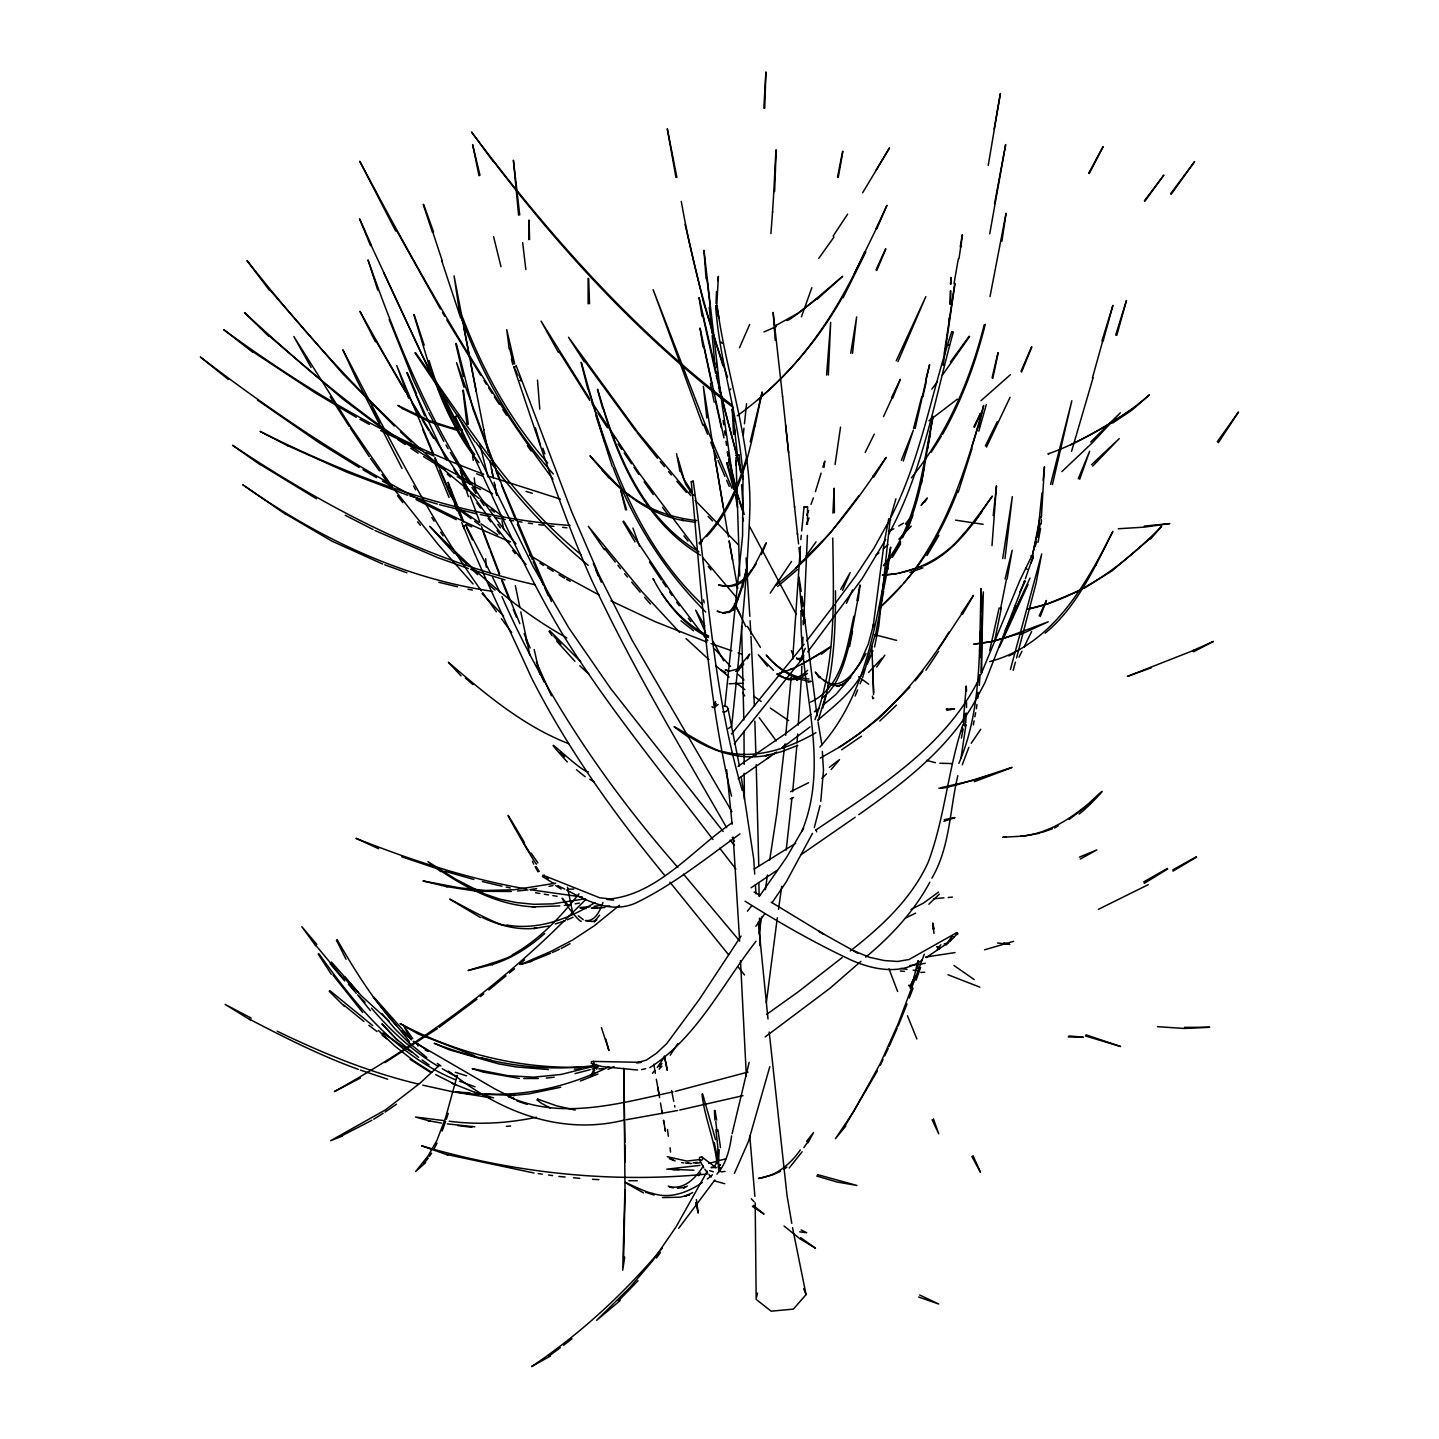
<?xml version="1.0" encoding="UTF-8"?>
<svg xmlns="http://www.w3.org/2000/svg" width="1439" height="1439" viewBox="0 0 1439 1439"><rect width="100%" height="100%" fill="white"/><g stroke="black" fill="none" stroke-linecap="round" stroke-linejoin="round"><path stroke-width="1.5" d="M744.143 773.229L744.431 799.311M744.143 764.433L743.999 731.192M791.414 650.68L792.691 653.99M873.545 694.677L872.682 665.466M807.405 535.344L803.646 622.368M807.477 524.462L807.567 507.05L805.624 506.708L804.041 507.032L801.703 530.937M835.501 590.799C835.627 630.21 833.829 670.16 822.748 708.222M981.722 631.019L981.758 672.319M950.963 284.167L951.017 277.475L950.442 284.22M973.861 426.843L980.553 413.173L974.509 427.275M980.553 650.59L980.75 629.814M625.174 1189.783L623.609 1257.722M979.635 651.885L980.966 588.551L981.812 609.902M950.855 290.84L950.621 304.187M842.894 151.455L838.235 177.537M980.948 672.409L983.359 591.933L981.2 612.294M980.679 657.551L982.261 611.575M457.278 1075.329L445.64 1117.563L437.024 1140.156L428.318 1155.553L415.619 1171.58L425.656 1162.586M821.453 654.223C848.362 633.304 808.628 662.857 790.065 669.567M832.929 513.129L834.152 488.199L834.404 512.698M949.848 304.259L950.298 290.894M622.997 521.566L635.013 541.945M731.534 796.181C706.765 693.166 701.315 586.878 691.26 481.741L693.256 481.22C707.592 584.522 712.665 689.731 742.146 790.335M764.739 108.123L765.908 71.95L763.821 108.195M703.725 1167.784L699.444 1159.708L699.516 1157.478L701.656 1156.848L716.208 1167.82M776.179 149.998L774.632 191.441M826.598 375.057L830.663 322.354L828.324 375.039M801.523 675.125L801.847 666.149M802.584 645.949L802.944 637.225M455.713 343.579L463.376 376.55M717.827 280.731L718.385 276.396L716.838 304.366M966.217 712.935L965.677 723.08M980.049 632.153C979.078 676.564 976.703 722.036 958.842 763.389M1043.167 480.23L1044.444 466.74L1041.332 517.824M773.804 191.729L775.945 150.07M948.949 324.441L949.326 317.641M755.007 425.98L762.166 391.966L750.223 441.845M318.774 953.553L318.774 953.553C354.947 1004.278 396.337 1055.471 455.587 1079.808M993.216 515.63L996.472 485.86L991.993 545.615M624.688 1257.056L622.709 1270.259L624.994 1187.481L623.914 1068.691M772.527 212.396L773.858 191.045M800.426 546.334L792.691 659.188M801.235 679.424L798.249 725.13M924.27 954.219L898.08 1023.938L880.398 1063.313L853.813 1111.286L835.429 1138.681L845.826 1126M797.062 742.902L797.656 734.016M1041.17 523.994L1041.476 519.569M1118.319 528.743L1144.167 527.16L1169.763 523.58L1144.239 526.098M978.79 681.223L979.24 674.585M949.722 941.646L957.834 933.209L956.701 932.67L909.052 959.507L897.558 961.468L884.212 960.533L869.498 957.313L853.183 950.549L857.824 953.122L818.647 931.249L823.81 934.145L771.196 902.181M918.406 960.91L917.632 968.537M979.275 685.414L980.085 674.801M770.908 233.622L772.581 211.641M796.9 745.132L792.691 791.684M964.814 713.636L963.806 724.087M791.198 676.978L785.712 735.293M966.54 691.08L966.253 685.971L963.177 722.468M411.104 1039.731L403.118 1024.838L412.741 1038.706M716.964 1174.17L718.691 1171.688L719.122 1166.777L714.212 1142.368M716.496 291.559L716.028 303.611M1041.98 492.965L1038.059 530.667L1032.231 555.976M800.857 539.625L801.289 535.272M969.562 336.6L942.329 375.219M1002.713 558.566L1012.319 496.635L1004.98 558.656M1193.668 651.723L1213.491 641.398L1192.643 650.662M743.279 434.902L743.981 428.21M744.449 423.75L746.571 403.693M786.198 850.125L791.936 798.213M1150.588 538.959L1161.633 526.35C1124.525 564.178 1080.401 597.887 1027.554 609.273L1048.347 603.553L1080.509 590.17M852.5 353.436L856.637 316.94L850.701 353.292M568.621 743.657C522.987 725.958 485.141 693.76 448.41 662.282L461.038 675.862M767.311 666.203L758.371 654.853L773.516 670.34M784.813 744.089L776.808 813.647L769.649 860.198M850.413 677.085L860.36 662.264L868.383 643.827L873.707 623.95L873.113 626.702L884.319 541.712L888.78 518.849L890.201 518.76L878.761 626.235L874.552 647.01M943.103 365.452L954.92 284.005M858.13 600.729L860 584.989L856.924 600.639M724.896 706.153L742.578 535.92L743.01 476.345L743.082 479.007C740.114 420.476 719.59 364.625 715.687 306.129L717.108 305.662C725.958 373.115 750.456 438.104 749.935 506.726C747.525 580.097 739.268 653.144 731.678 726.119L728.404 728.53M228.441 379.5L200.345 356.998C296.164 430.243 398.405 496.383 510.575 541.819M944.11 354.156L954.848 283.285M960.838 246.968L962.457 234.845M977.423 696.638L978.016 692.267M976.415 708.69L976.973 704.462M977.836 698.131L978.394 693.904M765.35 889.698L767.437 874.984M777.312 917.758L766.339 1002.641M964.544 723.943L965.929 725.004L960.928 758.605M707.34 1171.166L675.862 1227.179L652.694 1260.798L629.76 1287.635L596.627 1320.318L620.155 1300.586M1040.163 516.943L1032.698 554.429M778.499 909.376L781.737 886.298M1040.577 528.419L1038.023 542.251M835.07 464.545L840.538 427.113M759.108 933.839L761.627 916.931M958.986 258.714L960.784 246.483M887.737 569.484L890.687 547.126C876.171 616.144 869.12 692.159 819.906 747.039M1001.922 241.176L1006.077 213.188L990.014 296.578M998.162 352.951L992.838 378.295M726.677 827.731C679.658 745.636 630.714 664.368 590.925 578.442C560.491 509.82 538.078 438.068 513.813 367.125L516.349 366.136L571.571 511.475L598.966 574.791L632.045 640.121L731.911 811.722M883.294 565.671C917.992 523.652 922.273 467.585 933.048 416.375L921.464 483.63M994.115 129.186L1000.357 93.589L988.251 165.377M994.547 203.726L1005.663 144.53L989.726 233.82M417.94 1046.135L418.227 1044.372L416.77 1043.815M564.214 920.798C496.293 988.431 417.868 1044.714 334.424 1091.571L360.434 1078.027M960.245 246.735L962.259 234.755M958.302 259.002L954.021 283.627M1040.307 523.814L1037.753 537.107M889.482 148.127L862.591 192.844M963.177 728.925L961.396 738.117M726.641 462.818L733.656 489.062M820.032 805.57L814.294 827.623M820.77 801.343L823.486 770.261L822.335 751.284M924.306 465.966C920.366 490.735 914.035 515.468 902.523 537.862M1007.048 579.162L1012.193 550.256L1005.088 579M731.606 1135.857C729.843 1148.538 726.695 1161.489 718.942 1171.958M597.707 389.339L597.707 389.339C615.478 451.127 640.787 517.195 698.868 551.803M857.464 601.61C851.78 630.048 848.722 659.889 833.972 685.468M875.272 636.344L883.636 591.411M544.626 933.533C529.3 947.24 511.726 958.482 491.994 964.634L493.127 964.256C427.905 980.75 510.593 959.831 512.284 954.794C539.013 940.081 560.131 917.416 578.964 893.817M824.061 467.315L824.781 461.128L822.874 467.045M925.583 380.436L929.594 364.661L915.114 428.552M973.322 724.914L974.095 720.849M974.869 716.802L975.642 712.737M662.336 1248.171C624.328 1293.211 580.708 1333.701 531.657 1366.528L550.4 1356.042M819.241 677.823L815.247 672.067L820.356 677.409L819.457 676.654C825.95 683.021 835.843 689.047 844.747 683.543L842.301 684.478L850.665 677.769M883.6 589.792L887.719 568.189M957.834 775.675C949.668 809.941 950.118 847.049 931.896 878.168M1079.484 857.104L1096.806 849.927L1080.257 859.065M927.346 449.67L930.511 433.175M741.876 588.299L736.102 604.848L732.379 610.514L733.728 609.165L729.519 612.384L722.72 612.798L727.63 611.863C740.15 611.557 754.738 527.897 742.686 587.49M849.568 646.597L852.518 631.433M837.498 177.141L842.624 151.311M1000.555 608.823L1006.329 579.899M1050.578 484.403L1071.839 400.744L1052.395 484.637M885.83 249.019L876.711 270.568M828.109 687.051L828.774 683.849L827.155 690.216M853.849 616.198C847.013 646.92 842.552 687.087 810.517 702.142M1001.364 608.013L994.673 640.607M532.43 861.242L533.707 864.173M756.626 1297.294L757.49 1293.085M961.63 731.444L962.547 727.127M999.152 607.816L989.708 650.662M943.894 821.363L954.992 817.568L944.254 819.672M1010.394 669.531L1041.71 553.907L1036.026 583.407L1016.546 657.983M749.161 1062.324L732.091 1133.716M918.028 960.658L913.621 978.952L910.239 985.499L908.549 985.391L912.29 986.92L910.042 987.981L914.97 975.534M974.347 781.665C1072.918 744.754 948.697 791.162 938.84 788.14M922.777 397.074L926.428 380.939M755.061 425.153C747.021 464.995 735.149 506.276 706.567 536.567M992.083 377.809L997.929 352.807M889.158 520.702C920.384 461.631 930.709 394.826 951.683 331.959L953.23 332.283C934.469 400.168 922.885 471.434 888.834 533.887M808.034 1142.782L813.539 1132.493L806.559 1141.379M288.645 446.288L260.063 431.358C357.052 480.014 461.074 517.752 570.078 525.451M604.38 549.698L588.407 526.422L641.866 591.555L679.586 632.387M875.236 634.401L862.591 677.733M438.931 1065.651L420.044 1083.171L385.436 1109.883L330.592 1140.731L342.338 1136.108M826.076 694.461L818.125 720.669M921.805 396.48L913.549 428.534M978.52 427.221L983.646 405.492C963.375 479.187 938.965 556.767 878.797 608.247M595.458 1065.094L592.166 1073.602L590.404 1075.041M250.674 1020.161L225.096 1004.368L251.213 1018.128M378.601 848.74L355.955 838.325C411.014 860.18 467.675 878.815 526.17 888.942M1157.55 1026.673L1184.207 1028.471L1209.731 1027.266L1184.495 1027.356M739.124 455.156L735.905 455.479L739.124 455.156L740.563 472.082M933.12 929.126L932.742 923.047L934.091 928.857M1013.164 670.376L1015.412 662.12M643.575 1192.931C601.988 1169.547 643.755 1192.589 652.173 1193.201C669.387 1199.478 687.986 1192.409 702.322 1182.516M985.283 324.315C975.714 362.592 962.025 399.988 942.545 434.38M1103.101 341.169L1112.905 305.392L1101.932 340.917M769.811 1066.677L748.478 1141.361L734.412 1173.397M984.186 324.836C970.39 379.968 947.24 433.391 911.373 477.856M1092.381 378.115L1102.562 341.493M1116.772 335.359L1126.449 300.517L1115.657 335.089M595.548 1067.594L596.412 1064.446M978.808 431.16L986.273 404.593M1093.1 377.72L1071.551 451.414M890.669 516.889L895.939 498.739M715.669 704.84L716.118 703.347M821.111 473.125L815.427 491.688M619.525 905.275L594.253 925.781L572.362 940.153L551.137 951.305L520.72 964.472L531.746 961.324M971.649 447.673L978.214 426.376M971.991 448.662L958.248 492.192M446.342 1119.29L448.231 1113.354M746.337 458.375C737.272 489.674 722.846 520.27 699.012 543.061M1020.737 634.419L1048.24 621.81L1005.375 637.729L990.266 641.812L973.753 644.168L991.921 641.614L1021.168 633.088M588.389 771.79C580.978 772.905 528.491 719.158 567.308 761.951M973.484 523.472C1016.222 461.253 974.239 523.148 963.968 533.239C944.506 558.26 913.909 573.783 882.287 575.132L896.785 573.675M1035.073 546.658L1036.62 541.891M873.437 698.383L873.797 698.149M903.242 461.074L913.333 430.207L901.39 460.282M509.19 348.94L506.744 329.693L514.694 364.031M1025.359 578.766L1033.256 556.227L1032.051 555.4L1019.963 580.187L980.912 674.531M805.228 648.359L801.091 658.181L796.828 658.81L801.379 660.177L799.67 661.203L803.861 655.213M814.996 719.626C836.527 661.706 833.577 598.822 832.767 538.114M1079.718 479.241L1089.629 451.252L1078.261 478.755M550.471 1108.12L541.568 1103.389L537.287 1100.116L537.646 1099.108L556.389 1105.746L575.186 1110.099M916.085 980.193L920.6 967.494M801.415 316.85L811.848 287.692M454.364 553.529L429.793 526.314C471.219 568.315 514.856 609.165 566.822 637.909M811.02 504.334L813.341 497.948M442.097 1131.09L445.712 1121.269M519.731 214.897L513.399 160.233L518.598 215.166M1031.817 347.015L1021.618 371.999M492.696 160.898L471.524 131.992C547.288 232.992 631.577 328.722 732.433 405.456M602.941 902.433C600.117 910.239 595.53 921.733 585.385 920.564L592.4 921.536L596.735 919.791L594.109 921.931L599.613 915.186M962.259 764.775L968.825 747.417M907.451 529.552L912.974 515.054M1033.256 556.227L1032.86 557.253L1030.918 555.904M978.844 694.192L984.96 682.662L1015.232 605.315M1023.866 582.867L1024.658 580.816L1014.315 607.708M909.304 998.018L913.063 988.125M402.039 468.484L356.53 379.41L342.806 349.767C385.958 431.826 427.383 515.216 481.381 590.889M260.081 464.671L232.542 445.281C325.412 507.068 425.71 560.401 535.362 584.81M337.41 940.171L336.546 940.404L337.41 940.171C354.803 970.48 373.528 1000.375 397.038 1026.349M594.757 1070.148L591.213 1076.102L592.616 1075.347M898.098 1026.115L907.056 1003.954M1095.816 565.419L1112.851 531.387C1085.636 585.097 1052.449 645.05 989.636 661.652M745.906 626.702L734.502 603.589L740.761 615.46M1005.213 630.336L1028.004 584.576L999.529 646.902M855.126 696.026L857.626 689.929M860.108 683.831L861.763 679.766M1079.07 814.024C1086.409 809.384 1120.01 773.588 1089.719 802.62C1069.914 819.385 1046.926 834.116 1020.377 836.203M957.78 490.789C944.973 524.03 927.957 556.156 904.016 582.777M1040.307 616.414L1046.441 600.459L1039.174 615.874M285.839 514.478L242.777 484.727C317.389 537.431 401.607 578.298 492.768 591.375M688.166 736.93C645.679 706.945 711.819 752.093 723.691 751.734C755.565 759.774 788.374 748.658 815.913 732.685M407.273 372.575L416.483 393.692M896.245 360.775L925.835 296.596L897.954 361.639M344.964 976.883L358.491 992.712M1030.9 563.225L1033.238 557.72M806.38 524.228L809.042 517.986M1144.401 200.776L1163.881 175.072L1144.832 201.298M806.649 515.198L808.664 510.521M867.285 663.991L872.933 650.77M1020.971 371.388L1031.583 346.799M761.393 554.501C776.251 520.252 752.813 571.769 750.888 570.456C744.7 581.716 731.246 588.875 718.547 584.971L726.623 586.285M596.663 1069.159L597.851 1066.425M892.63 398.333L900.328 379.32L891.443 397.794M739.484 347.734L749.647 324.495M876.873 228.729L886.964 205.291L876.117 228.477M889.122 1046.477L897.199 1028.148M846.438 603.427L852.5 589.954M413.838 314.601L432.491 376.55M875.973 269.992L885.579 248.821M883.492 416.644L891.928 398.261M747.489 658.9L749.737 654.043L737.236 669.135L729.591 671.114L725.148 669.944L727.882 670.7M480.482 917.56C400.474 869.75 501.438 930.421 506.636 924.989C537.61 930.601 568.873 918.855 594.847 902.631M1014.711 610.963L1030.036 578.046M700.002 1165.374L666.797 1169.17L693.958 1170.195M880.344 1065.166L882.988 1059.572M884.733 1055.83L888.241 1048.347M842.517 590.35L850.161 572.614L840.718 589.414M1010.07 397.308L986.488 447.097M715.615 701.405L714.068 704.786M403.675 409.431L397.883 405.438L429.829 420.818L450.335 427.401L462.333 429.703M876.621 228.082L854.244 273.806M812.459 833.433L786.108 882.143L772.113 902.613M1167.677 868.994L1144.275 883.366M1023.92 647.298L1031.637 631.541M985.337 445.982L997.335 421.537M865.828 251.987L843.074 297.783M1019.801 592.113L1025.198 581.194M864.785 251.645C839.603 307.604 805.408 360.416 757.651 399.754M865.199 452.44L874.264 434.128M946.88 710.362L954.561 708.815L946.214 709.175L947.474 709.175M718.691 1171.688L720.705 1167.659L718.942 1170.195M1018.992 657.191L1021.96 651.255M918.658 1297.043L938.714 1304.022L919.683 1295.01M929.864 882.179C914.071 911.373 891.173 936.141 865.702 957.169M1085.402 1035.972L1120.603 1046.495L1086.013 1034.821M877.376 1070.958L844.765 1126.413M434.434 1148.142L437.042 1143.16M1089.251 173.615L1103.101 146.634L1088.621 173.256M816.686 1176.023L836.814 1181.959L856.924 1185.466L817.46 1174.602M469.546 1093.856L455.839 1091.967L470.067 1092.867M976.811 698.041C950.046 747.686 903.98 782.726 858.795 814.672M702.664 1094.018L715.561 1139.76M268.373 335.953L244.504 312.605C292.189 356.602 341.367 399.251 394.844 436.143M311.112 367.431L293.808 336.492L350.432 426.358L392.092 486.562M885.758 539.463L861.961 578.928L807.765 651.795M888.079 522.681L873.959 548.205L855.791 575.762L835.591 603.031M884.841 655.141L876.711 667.048M1096.266 564.286C1082.776 589.594 1067.666 614.813 1045.128 633.16M375.381 341.78L359.966 311.328C408.964 399.61 460.822 487.084 526.044 564.502M588.119 278.5L588.119 303.881M759.612 895.993L786.378 857.698L803.574 828.109L801.829 831.472C831.184 760.637 798.753 684.334 801.091 610.999L801.757 609.884L803.664 611.107L817.064 715.867M715.039 706.297L714.086 707.556L718.169 704.498M979.222 678.686C944.847 747.543 877.232 788.59 815.661 830.141M965.929 725.004L965.191 726.263L962.961 724.537C947.959 769.451 944.865 817.532 928.335 861.907C911.696 898.763 881.639 926.5 850.305 950.927M415.493 352.645L415.493 352.645C466.218 423.606 512.86 499.387 581.536 554.986M926.95 555.562L938.912 535.362M677.895 1043.509L670.214 1055.201M864.389 669.387C854.19 690.504 835.411 705.092 818 719.986M876.153 170.054L889.32 147.983M962.601 614.129L973.448 595.386L961.288 613.482M842.678 296.704C816.615 343.381 780.622 384.375 737.29 415.763M702.844 425.242L653.144 289.653L705.146 424.307L731.947 488.163M715.057 1110.476L716.64 1120.082M892.324 555.364L900.58 541.837M892.378 557.361L900.652 543.834M866.008 653.594C858.148 667.3 842.391 693.778 823.756 680.251L824.817 681.133M950.657 938.318L947.096 943.067L944.11 944.02M906.48 524.713L908.297 521.799M756.194 563.89L746.265 578.766L747.183 577.687L742.974 581.32M664.512 1056.856L657.245 1067.504M931.249 452.206L941.412 436.161M252.509 352.087L223.711 329.639C303.881 388.368 390.005 440.172 483.702 474.186M344.497 1006.437L329.243 991.309L329.747 990.518L372.755 1025.629M1068.26 1036.943L1083.315 1037.195L1068.889 1035.954M873.815 477.064L886.136 457.458L872.664 476.615M962.331 612.87L938.192 649.547M462.89 390.275L466.973 424.505M833.109 236.104L847.589 214.213M925.925 670.232L938.552 651.327M949.092 631.973C920.762 677.607 884.553 719.068 838.577 747.561M440.784 871.602L427.923 861.655L455.659 879.175L484.439 893.871L499.801 899.141L516.223 902.541L533.797 904.304L552.504 903.872L585.133 898.799M770.225 593.102L791.558 561.426M741.067 936.034L699.3 999.475L666.779 1043.563L656.382 1053.33L646.381 1060.075L636.344 1062.917M1218.329 442.708L1238.511 412.004L1217.25 441.827M429.38 1156.362L431.592 1153.107M703.311 1166.04C695.972 1177.839 683.489 1190.988 668.2 1186.132M803.879 1147.656L808.502 1140.875M756.051 941.232C722.414 984.258 696.908 1037.537 649.852 1067.63M971.199 743.297L980.768 729.285M924.701 502.067C934.379 488.037 913.423 515.27 924.378 501.474M807.567 507.05L804.041 507.032M805.984 556.066L816.021 541.855M675.97 177.555L667.3 128.808L676.924 177.483M714.823 1180.034L678.686 1228.312M755.871 926.266L764.793 913.729M818.737 258.408L834.044 236.967M873.401 476.021C845.538 516.385 814.744 555.274 775.549 585.313L776.898 584.27M423.642 204.392L433.571 232.021M950.424 361.998L969.149 336.222M1171.202 194.283L1194.622 161.564L1170.555 193.797M799.688 1231.838L806.667 1232.737L801.109 1229.913M656.436 1257.992L660.375 1252.649M581.428 362.484L581.428 362.484C605.135 450.029 634.905 540.686 702.628 604.776M315.735 945.783L301.776 926.644L316.778 944.398M429.973 1121.107L415.475 1117.042L443.284 1120.513M885.237 564.897L891.137 556.947M802.135 1151.758L789.202 1168.018M835.591 683.237L829.17 691.853L821.957 698.293M829.35 767.311L839.549 759.612L831.202 769.505M529.588 239.522L529.048 220.023L528.779 239.576M981.812 511.816C966.163 533.365 948.751 555.202 923.568 565.941M859.029 495.556L830.141 533.114L795.479 568.315M483.162 1072.073L472.172 1068.637L507.697 1075.635L533.527 1077.181L561.174 1074.447L596.627 1065.526M659.422 1066.839L661.958 1063.475M931.788 389.124L937.059 382.18M834.278 604.758L806.721 640.859M718.403 1167.083L720.22 1164.709L718.295 1167.982L719.194 1149.779M804.077 644.294L731.462 733.998M784.057 1226.028L799.868 1238.745L815.463 1248.189L800.714 1237.648M447.151 886.784L422.958 880.938L459.437 887.827L485.68 890.453L514.245 889.752L555.634 883.186M803.771 656.939L734.268 743.783M424.037 1163.431L428.282 1157.999M625.587 509.91L620.821 490.303L626.667 509.91M905.419 523.94L909.736 518.598M915.15 680.863L922.903 671.24M940.872 944.721L939.217 946.772L936.663 946.826L939.415 948.985L937.257 949.632L940.261 947.348M269.129 289.959L246.986 260.567C315.95 347.536 391.75 429.865 479.223 498.578M743.783 663.937L737.721 670.934L739.034 669.639L735.671 671.383M747.381 911.193L751.482 906.156M667.228 1156.686L686.709 1161.057L698.652 1159.708M698.455 1175.681L700.703 1172.929M881.837 658.289L868.49 672.553M652.407 1073.35L654.799 1070.472M800.282 1149.977C790.335 1164.295 776.251 1175.915 758.515 1178.487L773.337 1174.602L780.496 1171.346M457.584 415.493L455.336 416.806L457.584 415.493L473.503 445.712L533.275 566.822L568.729 627.764L610.712 688.597L723.151 831.454M847.841 680.503L835.753 694.587L822.766 705.326M717.108 305.662L715.687 306.129M723.907 705.973L727.145 706.747L728.152 709.211L726.173 711.514L722.684 711.927M465.858 525.145L463.448 526.494L465.858 525.145L490.573 573.172M752.435 1206.44L764.019 1214.084L753.317 1205.414M901.3 585.889L880.668 606.97M956.701 932.67L955.892 933.587L957.744 934.451M792.529 1227.629L806.056 1294.632L793.393 1309.094L771.196 1311.199L756.177 1299.399L755.187 1202.878M997.533 942.995L1009.764 944.362L1003.864 942.779M593.57 1074.465L594.757 1073.116M729.627 390.239L730.85 388.854M449.148 1049.751L434.182 1043.257C484.727 1062.791 539.553 1072.703 593.641 1065.615M699.642 544.014L702.412 541.046M638.017 1280.692L618.284 1301.108M909.88 687.158L879.283 718.007L862.681 731.192M898.871 539.193L911.229 526.134M707.179 1174.026C611.215 1183.47 513.885 1173.091 421.519 1145.768L447.835 1155.031M659.152 1069.141L661.958 1066.209M1090.69 442.025L1120.333 412.777L1091.841 443.266L1061.874 471.596M939.325 894.159L928.821 904.214M1092.669 466.11L1119.272 438.589L1091.481 464.743M565.761 919.269L585.943 899.339M584.288 361.765L568.495 337.248L637.495 431.862L690.774 495.61M693.256 481.22L691.26 481.741M821.831 778.373L826.49 773.876M879.787 721.029L896.443 705.182M449.4 488.199L448.087 482.227L463.826 521.943M592.688 1064.212L593.965 1063.025L593.264 1061.406L591.573 1061.604L591.213 1063.349L602.096 1066.587L637.603 1070.022M705.614 632.764L695.649 610.118L704.786 625.821M418.389 1034.101L400.078 1023.561C459.437 1055.039 526.998 1071.102 594.235 1066.515M786.827 319.926C784.813 328.488 889.392 234.413 817.172 299.222M781.971 747.83L785.982 744.143M883.294 548.889L887.971 544.608M1150.696 537.97L1112.023 570.869L1084.286 588.191M519.569 964.328L524.587 959.885M980.966 400.726L1010.484 374.626M465.013 486.562L460.282 470.049L467.891 490.033M860.918 961.342L830.141 988.143L765.206 1036.907M516.349 366.136L513.813 367.125M536.549 864.155C534.067 863.202 482.209 770.728 524.623 842.912M408.586 398.117L396.786 365.632L433.337 453.501M1070.688 444.849C1098.497 430.819 1126 415.457 1149.491 394.79L1131.953 410.115L1112.635 423.084M777.6 586.482L797.602 569.43M798.987 577.237L801.217 591.357M1091.32 802.53L1069.159 819.421M609.273 478.126C558.08 419.325 624.688 495.43 627.404 493.541C647.172 509.316 671.743 517.86 696.71 520.576M971.883 1156.506L980.463 1172.317L972.998 1155.571M488.846 989.978L505.988 975.84M509.424 972.998L514.55 968.753M670.52 1152.117L670.142 1147.8M707.34 1178.991L712.413 1174.818M395.617 230.995L359.732 161.204C418.083 270.694 478.521 379.662 552.954 479.241M807.603 670.268C799.832 678.938 786.09 681.906 776.79 673.848L788.446 679.73L799.131 679.082L796.666 680.251L807.405 673.452M464.06 387.325L456.559 362.718L502.103 485.591L551.461 601.574M409.342 1041.35C364.589 986.183 357.016 978.106 411.464 1039.57M774.056 754.09L776.646 752.003M571.985 1338.738L563.62 1345.267M817.118 298.557L798.213 313.108L775.279 325.826L776.161 325.412M938.516 892.108L923.388 903.152L910.995 909.502M581.266 921.23C577.794 922.291 549.644 881.729 568.639 905.886M732.415 822.568C692.986 849.154 656.778 896.011 606.682 899.213L611.593 899.123L599.577 897.756L542.935 875.146L542.485 876.495L554.195 883.798M476.885 999.296L439.129 1027.356M480.302 996.633L483.72 993.971M601.412 1027.59L608.949 1050.578L605.873 1039.192M739.952 833.918C706.099 858.31 673.11 885.003 635.39 903.188C611.071 913.639 587.724 901.318 566.534 890.004M928.982 420.8L957.331 399.161M1196.511 857.14L1173.037 871.117M875.991 555.166L878.977 552.9M543.564 877.304L544.302 875.128M810.085 726.857L781.899 748.01M842.193 957.565L797.746 992.191L766.573 1014.423M890.849 519.839L888.547 519.983M548.781 1356.258L560.311 1347.713M783.823 1169.385L786.899 1167.119M774.758 753.352L738.153 778.877M810.948 714.266L785.208 733.89L738.081 766.303M814.384 711.765L819.528 708.006M947.941 942.923L926.086 957.601M855.234 817.226L801.163 854.622M385.076 1112.095L396.409 1104.235M861.026 732.523L841.185 746.139L820.284 758.119M841.653 749.791L861.547 736.156M766.393 758.947L770.063 756.446M695.595 1202.59L698.257 1213.095L696.404 1199.568M751.05 887.773L776.97 870.361M872.394 696.152L872.825 698.778M437.402 1028.597L385.04 1062.63M1131.899 409.306C1105.602 427.095 1077.937 443.284 1047.934 453.987L1049.193 453.483M932.094 1119.722L938.732 1133.842L933.425 1118.858M589.199 398.171L541.064 321.149L558.332 352.303M795.641 843.308L754.216 869.012M373.744 1119.236L383.188 1113.282M821.489 652.874L802.171 664.009M898.727 526.044L903.458 523.148M915.636 913.153L905.491 918.046M377.755 290.12L368.006 259.883C403.496 360.829 446 461.451 515.989 543.798M1054.499 828.019L1058.169 825.914M808.574 782.726L790.533 791.684M1143.627 881.927L1167.425 868.401M479.007 175.792L472.622 144.602L479.996 175.234M706.081 278.752L703.959 250.242L720.381 392.487L734.627 490.339M922.291 959.975C901.138 975.282 873.491 969.94 851.258 960.119C814.582 942.905 779.29 922.759 745.024 901.174M1172.785 869.893L1196.421 856.709M371.91 1120.262L341.079 1136.198M370.56 245.727L359.606 218.854L371.478 245.367M561.174 948.481L570.042 943.714M1008.865 655.932L1014.387 653.126M1148.25 884.661L1098.407 909.34M687.446 1185.988L683.399 1188.002L685.648 1187.121L677.445 1188.272M702.016 316.184L699.066 297.549L725.382 412.471L743.136 477.982M537.646 1099.108L537.287 1100.116M608.805 1066.839C570.33 1085.672 527.286 1096.572 484.277 1093.748M803.664 611.107L801.091 610.999M741.571 582.543L735.275 585.475L728.53 586.554M608.031 1069.357L614.057 1066.587M676.564 453.753L679.963 471.416M692.699 1192.571L685.216 1196.025L689.677 1194.712L680.179 1197.194L662.534 1197.572M552.36 952.51L559.411 949.29M567.308 919.809L572.974 917.237M888.493 531.261L893.871 528.832M763.929 331.959L776.215 326.635M1193.812 650.32L1127.349 676.42L1151.344 667.75M550.597 953.32L530.397 961.45M790.227 798.879L793.483 797.512M706.873 418.065L703.347 386.3L713.42 448.374M580.421 1080.977L597.994 1073.998M839.387 685.558L837.192 686.403L844.747 683.543M797.782 745.384L781.215 751.752L765.224 755.817L768.192 755.169C740.491 760.853 712.719 751.572 689.497 736.678M791.882 668.919L778.949 673.614L780.855 672.948M921.715 566.606L898.763 573.244M459.832 313.972L454.076 275.91L476.219 391.462M909.934 572.47L922.903 567.829M1042.016 832.426L1052.413 828.756M555.274 923.982L565.437 920.672M592.131 1069.033L597.887 1067.18M702.916 346.781L700.02 328.056L723.961 437.87M990.967 774.812L974.743 779.974L941.124 787.673M717.234 1161.129L708.69 1163.467M984.546 949.83L1013.65 941.304M748.064 1072.037L675.233 1091.374M808.106 682.266L811.218 681.402C793.159 679.694 777.6 668.739 766.268 655.087C776.988 667.948 792.098 677.463 809.006 679.01M733.548 434.254L732.199 408.874L733.764 421.573M742.956 1095.673L679.73 1110.045M574.952 1073.62L590.206 1069.663M719.356 1160.482L725.886 1158.845M560.742 1087.236L529.192 1093.838L513.345 1095.403L514.964 1095.403L470.553 1093.856M953.23 332.283L951.683 331.959M641.56 1069.627L645.697 1068.637M673.038 1091.859C619.31 1103.389 560.976 1120.639 508.075 1096.41L514.083 1098.659L494.638 1088.783L418.227 1044.372M536.531 1117.24C507.877 1123.265 478.252 1125.064 449.184 1121.215M956.413 784.561L958.158 784.201M549.068 886.37L552.954 885.579M575.186 903.872L579.377 903.044M946.035 944.991L950.388 940.225L951.97 935.746L953.733 937.131M677.625 1110.494L626.289 1119.74M1039.929 833.163L1023.956 836.077L1002.695 837.246L1006.293 837.12M549.176 925.961L533.851 928.533L536.477 928.119C517.608 930.529 498.991 925.421 482.047 917.345M605.567 906.57L609.794 905.868M602.168 905.167L593.983 906.318M530.128 889.59L536.693 888.565M925.511 957.079L955.028 952.564M775.243 340.377L773.139 312.389L782.6 396.768M909.754 965.605L925.295 963.321M624.238 1120.082C562.955 1135.335 503.686 1113.246 455.461 1075.958M725.094 1171.382L721.263 1171.886L718.709 1169.907M590.458 1075.85L591.483 1075.724M693.13 1162.874L697.213 1162.352M637.909 1062.737L641.039 1062.36L593.264 1061.406M546.244 1078.081L554.249 1077.163M559.879 905.886L532.376 906.912L535.074 906.93C500.898 905.779 469.887 890.075 441.953 871.62M564.322 905.401L568.765 904.933M695.505 1163.234L699.822 1162.784M517.518 890.993L527.933 889.932M580.133 907.523L589.954 906.714M933.497 898.763L944.002 897.846M948.211 897.486L952.42 897.109M604.848 907.523L592.31 908.387M574.377 1069.195L581.068 1068.691M591.285 907.991L597.401 907.541M951.809 763.587L939.883 763.246M506.384 1126.323L510.647 1126.035M920.834 972.458L924.737 972.224M538.456 1078.495L523.76 1078.513M729.105 683.777L743.01 683.255M511.313 891.478L479.079 891.299M598.768 1068.889L602.977 1068.745M568.405 889.14L573.729 889.122M672.733 1169.655L679.19 1169.637M628.825 1180.699L637.279 1180.735M715.831 1167.587L710.992 1167.533L714.23 1167.047L717.521 1160.428L717.899 1147.62L715.938 1129.741M474.834 1126.809L447.367 1123.895M548.511 1069.555L516.151 1066.929L498.56 1063.871L450.047 1050.002M685.432 1162.964L689.083 1163.162M592.49 1179.296L598.93 1179.638M687.446 1163.27L691.529 1163.521M580.223 908.063L586.267 908.531M475.23 891.011L446.288 886.568M558.854 1176.436L565.131 1177.012M573.513 1177.768L579.809 1178.325M606.934 899.465L613.626 900.095M900.274 970.983L904.483 971.397M913.117 970.174L919.179 970.821M538.798 524.695L543.133 525.163M549.608 525.883L553.943 526.368M562.595 527.322L566.912 527.807M519.353 1078.387L483.936 1072.217M582.453 897.055L530.343 889.752M457.764 1125.568L471.794 1127.313M490.825 1097.777L452.08 1091.643L422.742 1085.168M724.788 1183.703L714.302 1180.879M534.013 1173.019L446.576 1154.456M538.15 1173.576L542.287 1174.152M548.493 1175.015L552.63 1175.591M681.636 1162.622L683.687 1162.928M955.55 520.145L983.143 524.318M509.46 520.198L513.651 520.846M517.842 521.494L522.033 522.123M528.329 523.094L532.52 523.724M695.559 522.375L681.87 520.216L683.453 520.522C650.842 514.802 623.411 494.35 602.06 469.905M519.893 380.454L521.368 380.687L518.957 375.147M535.596 892.792L539.913 893.493M544.212 894.195L548.529 894.896M552.846 895.598L557.145 896.317M900.85 968.393L907.056 969.418M427.995 1120.639L441.503 1123.086M467.999 589.199L472.334 590.026M476.111 513.705L439.417 504.657M480.284 514.532L490.699 516.637M494.854 517.464L505.269 519.569M506.15 887.054L510.323 887.917M669.261 1187.013L673.254 1187.877M482.425 881.585L501.977 886.208M456.882 430.243L429.164 421.663L403.55 409.072M438.805 582.291L457.512 586.788M480.896 1057.647L490.861 1060.075M935.44 762.688L926.536 760.368M874.121 634.545L896.623 640.391M418.497 1084.107C369.355 1072.415 322.57 1053.168 277.223 1031.223M473.827 879.481L444.813 871.189M719.392 611.809L717.108 611.179L724.878 613.41M709.553 1170.662L713.366 1171.778M560.437 499.135L489.818 476.543M481.076 1094.18L493.631 1097.885M409.899 495.897L437.312 504.046M526.008 491.383L532.358 493.289M694.102 495.484L689.515 491.742M470.607 569.322L504.981 579.899M466.686 1075.868L455.264 1072.271M438.679 869.192L401.787 856.817M516.925 1100.997L527.268 1104.415M731.893 650.788L711.19 643.647M738.099 652.856L742.236 654.223M360.362 1070.076L387.703 1079.232M645.787 1192.301L654.043 1195.072M474.726 1055.74L419.415 1034.461M407.795 495.268L346.997 472.244L288.124 445.856M699.444 1159.708L701.53 1160.446L702.898 1158.683L701.656 1156.848M468.52 568.585L437.222 557.451L375.057 530.523M459.491 1081.211L475.086 1086.805M384.699 564.79L406.913 572.812M546.316 877.844L548.205 878.545M707.035 642.118L655.213 621.702L610.945 600.854M675.143 1160.931L669.279 1158.611M947.995 974.743L979.869 987.154M358.257 1069.357C320.717 1055.722 284.958 1037.753 249.613 1019.244M476.633 473.773L482.767 476.183M670.394 1158.773L673.506 1160.014M474.798 1092.327L479.241 1094.108L451.846 1083.207L455.695 1084.736L435.639 1074.591M425.296 1050.128L427.851 1051.172M382.684 564.052L331.851 541.1L285.282 513.777M421.897 450.641L380.598 430.585M425.926 452.44L433.984 456.037M456.271 519.677L416.123 499.639M465.948 524.174L471.74 526.872M457.08 1077.235L442.259 1068.763M599.146 595.009L565.581 576.841L529.462 555.094M557.702 885.561L564.754 889.122M492.588 493.847L445.928 468.79L396.678 437.366M345.252 515.288L373.061 529.516M474.816 486.562L480.68 489.602M356.296 417.292L314.907 392.667L252.419 351.44M360.038 419.343L369.391 424.451M382.324 481.058L391.714 486.22M566.498 579.233L570.222 581.284M449.274 1072.379L456.739 1076.534M457.224 476.777L470.913 484.529M721.137 670.052L725.85 672.715M589.72 779.308L593.857 781.647M708.707 636.02C689.371 626.541 673.542 611.125 661.688 593.282M708.456 637.549C683.615 625.174 665.681 602.689 653.018 578.514L653.9 580.115M359.138 467.477L317.983 441.971L257.527 400.132M363.006 469.744L376.532 477.676M316.508 498.793L259.56 464.078M754.108 891.982L759.81 895.382M411.446 1052.017L382.774 1033.022M438.661 1066.587C412.849 1051.441 390.868 1030.81 371.478 1008.181M539.877 563.171L543.69 565.491M547.504 567.793L553.206 571.265M558.926 574.737L564.646 578.208M423.606 456.649L436.377 464.509M440.028 466.758L445.496 470.139M410.061 1059.338L430.117 1072.145M555.4 885.417L561.138 889.086M431.826 1072.415L413.748 1060.849L395.257 1046.405L378.259 1030.414M480.986 523.796L497.75 534.876M505.197 539.805L508.92 542.269M397.919 439.632L405.258 444.543M410.781 448.248L418.119 453.177M770.261 708.024L788.68 720.597M457.152 507.337L479.151 522.519M414.27 1041.458L428.3 1051.154M954.003 965.515L974.203 979.581M437.312 1063.403L440.946 1065.957M448.177 1071.048L451.792 1073.602M700.397 555.166C647.622 523.58 620.353 465.714 603.355 408.982M382.252 428.588L343.381 399.466L268.625 335.485M753.892 696.26L761.159 701.495M382.09 1035.289L387.271 1039.03M418.623 1057.359L395.725 1038.418L381.929 1023.831L397.812 1040.649M422.113 1059.895L429.092 1064.986M858.579 676.762L868.706 684.209M456.703 508.003L471.021 518.598M474.6 521.26L479.978 525.235M712.989 707.646L711.927 706.621M480.878 499.927L503.488 517.159M491.005 509.46L494.494 512.122M363.995 1021.546L343.813 1005.052M368.87 1025.305L377 1031.547M578.262 915.762L583.227 919.647M405.762 1034.749L409.162 1037.429M413.227 1041.26L418.191 1045.182M680.953 620.767L693.58 630.786M729.141 677.139L715.597 665.555M736.138 682.698L744.88 689.659M733.53 407.795C641.74 337.571 562.757 252.185 492.858 160.484M576.445 769.757L585.133 776.718M463.916 487.911L467.243 490.609M470.553 493.325L473.881 496.023M409.036 1042.843L426.771 1057.503M465.355 678.039L472.981 684.586M389.052 1021.078L361.207 995.626L331.438 962.043M588.245 565.383C545.273 530.092 508.453 487.947 476.255 442.744M488.72 584.594L495.07 590.098M435.549 463.844L438.895 466.758M447.277 474.061L450.641 476.975M708.941 659.62L686.007 638.52M589.055 674.333L579.773 665.735M580.654 661.58L549.734 630.696M401.895 1030.828L408.37 1036.782M400.492 431.88L411.374 442.025M471.488 568.837L477.712 574.683M559.897 752.381L564.646 756.86M738.171 674.405L743.999 679.999M454.742 552.594L466.866 564.43M738.513 544.949L695.145 500.412M411.788 1045.523L395.815 1029.802L381.785 1013.452M394.322 426.034L342.356 373.277L269.489 289.509M358.671 995.842L365.074 1002.156M503.65 616.072L482.029 593.641M708.132 516.385L712.521 520.918M730.58 666.491L714.805 649.043M751.284 1198.795L754.144 1201.799M574.934 661.328L556.695 641.164M708.905 1174.548L711.19 1176.994M705.686 611.989C664.764 571.157 633.16 521.404 613.032 467.225M473.053 583.964L438.499 544.913L394.772 490.051M796.612 657.821L798.195 659.566M560.904 644.222L553.907 636.326M739.268 940.548L683.453 874.103M348.364 984.204L354.264 990.841M644.546 597.275L650.428 604.02M738.045 599.361L703.077 557.972M676.834 481.346L686.403 492.372M547.719 462.998C510.215 420.674 482.731 370.327 462.71 317.659M343.939 979.204L315.159 944.524M330.161 963.77L344.766 981.02M677.895 867.483C606.556 786.036 545.489 695.954 501.977 596.591M624.706 573.747L627.512 577.093M631.703 582.129L640.121 592.202M657.497 458.286L637.063 432.617M660.267 461.631L664.422 466.614M668.577 471.614L671.347 474.942M553.331 473.989C512.914 428.948 482.731 375.579 461.721 318.972M721.083 342.068L722.162 343.363M708.276 566.534L711.028 569.898M362.754 1012.516L332.913 974.976M703.563 635.426L707.79 640.571M382.396 1007.75L390.886 1018.11M417.616 521.835L420.368 525.253M357.609 994.781L370.453 1010.664M730.059 840.106L734.178 845.233M697.717 551.209L639.402 473.503L591.519 401.769M604.632 548.673L615.262 562.037M617.907 565.365L620.569 568.711M512.626 550.364L515.216 553.637M728.62 954.794L669.908 882.125M737.901 966.576L744.539 974.994M691.17 490.555L684.083 479.529L677.805 457.8M683.903 535.848L687.932 540.992M700.757 631.973L675.287 598.354L623.591 521.098M776.269 740.905L759.216 717.683M664.584 875.272C614.057 813.772 567.416 748.766 531.387 677.589C508.669 627.26 483.954 577.794 463.448 526.494M712.971 839.495C661.238 771.466 606.556 705.29 561.552 632.458C520.36 563.638 490.087 488.972 455.336 416.806M719.752 848.237L735.905 869.102M688.292 618.248L690.864 621.594M397.47 495.664L402.794 502.679M474.708 454.508C453.069 426.825 439.039 393.998 429.056 360.523M511.726 632.53L501.42 618.752M691.098 492.246L686.007 484.763L680.899 471.794M635.804 430.945L584.953 361.405M478.989 462.656C458.501 437.312 443.878 407.741 433.499 376.964M662.462 507.265L669.153 516.259M488.109 518.4L490.681 521.835M497.103 530.433L499.675 533.869M344.155 977.117L356.278 993.36M480.32 500.286L484.08 505.449M497.894 524.354L500.394 527.789M676.69 602.239L679.262 605.801M704.804 1169.205L707.772 1173.343M644.096 481.795L653.252 494.548M482.641 592.634L496.419 611.791M548.961 631.325L552.126 635.75M370.543 458.465L379.41 470.913M381.947 474.474L389.537 485.141M465.912 487.281L468.341 490.753M476.867 502.859L480.536 508.057M527.358 445.694L531.045 450.983M531.009 853.021L537.916 862.914M618.086 444.093L621.756 449.472M624.202 453.033L631.541 463.772M633.987 467.351L638.88 474.492M662.659 581.788L666.131 586.878M669.603 591.969L671.923 595.368M414.936 352.897L475.158 442.007M453.843 469.366L456.253 472.963M462.279 481.957L464.689 485.555M649.457 562.019L661.454 579.989M494.404 396.912L499.261 404.233M502.913 409.719L506.564 415.187M350.432 428.246L369.283 456.685M535.992 866.44L539.211 871.35M469.51 483.81L450.299 452.422M471.92 487.479L475.518 492.965M597.94 413.191L607.42 427.743M612.151 435.01L614.525 438.643M318.163 953.931L331.276 974.275M330.179 396.714L349.263 426.466M589.828 400.546L559.159 351.836M592.149 404.161L595.62 409.575M742.578 692.555L744.754 695.936M430.045 432.617L433.589 438.193M480.572 375.147L446.827 319.944M484.026 380.598L486.328 384.213M488.648 387.846L492.102 393.297M760.44 647.388L747.345 626.379M440.712 532.178L443.032 535.884M523.418 842.606L529.732 852.679M412.22 403.298L418.875 414.288M422.203 419.774L428.858 430.765M1026.205 567.973L1027.068 569.394M431.88 517.554L434.056 521.188M405.582 392.092L376.298 341.493M537.988 871.854L535.146 866.782M440.37 308.917L396.48 230.33M442.528 312.605L444.669 316.274M445.964 444.993L448.123 448.716M796.325 614.417L749.647 526.584M732.217 837.408L734.43 841.293M413.515 486.004L415.655 489.836M723.709 660.879L713.078 641.362M468.107 444.165L422.472 355.811L383.583 272.493M459.455 429.649L437.708 387.685M461.433 433.391L463.412 437.114M428.768 412.705L443.806 441.287M371.64 407.255L379.842 423.03M336.546 940.404L346.062 959.291M472.46 539.841L466.704 528.005M492.498 577.021L500.088 592.652M430.819 373.906L371.19 245.385M446.396 459.994L416.087 394.628M427.779 410.817L413.479 380.166L389.142 319.422M544.59 587.616L548.223 595.746M551.371 695.739L536.315 661.958M540.614 674.01L544.194 682.014M593.354 563.386L598.642 575.834M455.318 504.801L439.111 467.189M458.016 510.953L462.531 521.206M533.221 561.624L543.708 585.619M424.649 415.781L406.823 372.737M537.053 665.861L539.715 671.977M532.376 559.645L517.356 524.156M718.061 460.318L724.932 476.345M726.659 480.356L729.231 486.364M463.106 521.638L458.142 509.694M524.138 633.79L530.146 647.946M439.938 470.679L450.731 496.131M525.631 639.312L527.358 643.395M434.974 457.404L437.438 463.268M599.308 577.453L601.304 582.255M422.796 429.667L433.157 454.562M434.884 458.699L436.611 462.854M435.244 463.97L449.058 497.48M515.756 520.252L501.474 484.997M519.857 623.681L502.139 579.971M513.273 609.417L516.439 617.187M907.451 1015.754L916.877 1038.976M803.664 1288.678L806.056 1294.632M703.545 424.271L707.556 434.29M710.776 442.295L717.198 458.322M461.757 522.645L464.257 528.922M501.635 580.313L509.298 599.685M457.386 507.787L453.861 498.452M595.8 569.7L598.318 576.086M499.657 573.747L481.328 526.08M515.234 369.121L517.41 374.77M491.778 459.832L493.397 464.024M495.825 470.319L499.855 480.806M490.231 550.741L499.333 574.503M888.978 968.825L897.63 991.525M482.587 530.559L489.476 548.763M491.005 457.764L473.629 410.655M744.251 514.335L727.037 462.656M470.175 496.023L479.799 522.069M632.926 528.077L639.546 546.298M542.881 448.248L544.895 453.915M454.958 504.819L456.99 510.683M449.993 487.641L451.882 493.091M727.522 377.126C707.538 319.872 691.763 261.107 681.277 201.352M743.1 512.482L739.25 501.24M722.936 365.704L703.383 302.01L685.054 224.448M414.108 314.511L424.181 345.18M466.38 490.627L468.43 496.707M460.696 318.109L441.611 260.423M738.585 499.225L735.923 491.077M423.21 204.482L432.402 232.273M433.013 232.794L442.313 261.017M612.187 466.272L595.764 415.152M604.614 441.629L588.407 389.861M731.174 475.985L733.224 482.569M451.234 493.703L452.961 499.279M742.47 517.464L743.495 520.846M535.452 427.923L540.434 445.083M513.327 363.491L509.532 347.986M741.103 472.586L716.136 375.435M597.419 389.465L602.725 408.676M456.271 343.345L473.287 410.187M816.129 829.655L816.686 831.85M581.086 362.52L587.903 389.285M511.439 359.156L512.842 364.679M736.498 489.53L728.728 457.926M735.689 488.127L728.871 460.21M480.014 444.957L487.983 476.993M493.595 236.662L500.988 266.719M727.307 451.936L728.26 455.965M534.157 649.439L539.877 674.333M703.563 599.883L704.211 602.797M715.633 373.295L702.862 315.771M721.407 428.067L715.579 401.769M711.586 383.08L703.833 346.493M572.236 910.527L567.452 887.161M529.804 655.069L520.792 611.827M515.36 585.655L519.875 607.456M718.924 318.091L717.234 308.773M728.152 709.211L739.43 765.98M664.512 1056.586L667.318 1070.382L664.404 1055.992M493.307 477.838L489.836 460.498M494.171 482.155L496.797 495.07M710.398 383.404L714.176 402.147M491.418 468.88L493.181 477.532M494.494 484.008L496.671 494.818M501.959 520.846L503.794 529.642M671.563 1090.42L673.74 1101.267M674.603 1105.602L674.891 1107.041M483.81 429.883L470.607 362.808M483.648 429.344L488.109 451.738M469.762 358.491L463.61 326.329M717.611 315.735L716.388 308.018M461.164 313.486L462.782 322.048M737.703 588.353L729.285 541.1M736.714 584.27L737.488 588.371M727.774 532.772L728.53 536.927M729.105 541.028L732.541 560.203M656.346 1079.142L659.116 1094.899M818.054 722.108L821.939 744.97M727.954 534.624L713.78 450.461M791.792 1223.366L787.043 1195.647L769.199 1031.997M663.973 1123.014L663.505 1120.244L665.43 1131.162L664.98 1128.572M657.839 1087.452L659.584 1097.669M661.778 1110.584L662.318 1113.732L660.501 1102.958M735.347 494.638L737.523 507.553M723.295 507.337L714.931 457.8M653.864 1064.266L655.339 1073.35M741.229 776.898L753.694 858.795L754.702 874.103M463.322 390.185L468.359 424.199M727.45 451.756L728.098 455.983M728.746 460.21L729.393 464.437M701.998 1094.072C704.48 1117.797 714.751 1139.94 717.018 1163.683M801.919 596.268L803.322 605.837M472.622 456.415L473.215 460.39M720.507 1147.602L717.899 1129.723M723.133 420.602L723.709 424.739M724.554 430.963L725.13 435.118M725.976 441.341L726.551 445.478M803.789 610.514L804.383 614.975M733.045 415.295L735.167 434.236M667.498 1129.471L668.362 1136.234M522.681 242.633L525.829 269.579M933.371 928.191L933.965 933.443M800.983 597.023L802.063 606.898M706.909 278.285L710.164 306.723M716.208 363.24L716.73 367.647M717.234 372.071L717.989 378.691M718.745 385.31L719.518 391.93M715.777 1121.503L716.91 1131.36M474.24 477.874L476.003 493.397M791.504 479.313L794.616 507.589M737.29 454.04L734.43 427.563M785.568 424.955L791.594 480.248M788.644 452.961L782.564 396.391M797.386 533.149L798.555 543.834M798.969 547.701L800.642 562.973M794.49 506.33L797.53 534.678M726.641 769.703L732.109 824.223M709.229 307.244L711.945 333.308M712.161 335.485L714.877 363.923M758.281 922.057L768.012 1018.992M804.617 619.256L804.977 623.177M754.881 1196.403L749.755 1135.641M741.643 484.781L743.405 512.284M733.206 837.084L739.646 941.016M537.502 380.094L539.787 409.126M485.663 558.638L486.274 567.182M802.548 611.593L802.872 616.324M755.421 885.021L755.997 893.763M735.815 460.804L736.084 465.175M746.086 558.008L749.827 616.342M750.097 620.803L750.87 634.167M798.699 577.201L802.171 614.687M872.16 651.651L872.376 655.842M871.818 646.399L873.689 692.681M714.41 1110.476L714.913 1120.1M750.978 636.29L754.396 706.243M741.607 626.127L743.819 719.986M746.337 1075.886L740.491 960.568M588.641 278.429L589.558 303.701M755.925 755.763L754.845 721.137M756.212 764.667L758.767 865.9M739.718 575.906L735.941 457.62M803.142 620.605L803.25 624.778M623.699 1068.224L624.886 1142.584M758.893 883.51L759.126 896.515M759.504 918.208L759.936 945.729M625.12 1145.156L625.246 1161.921M966.486 701.908L966.522 707.52M949.398 345L947.923 344.982L949.398 345"/></g></svg>
